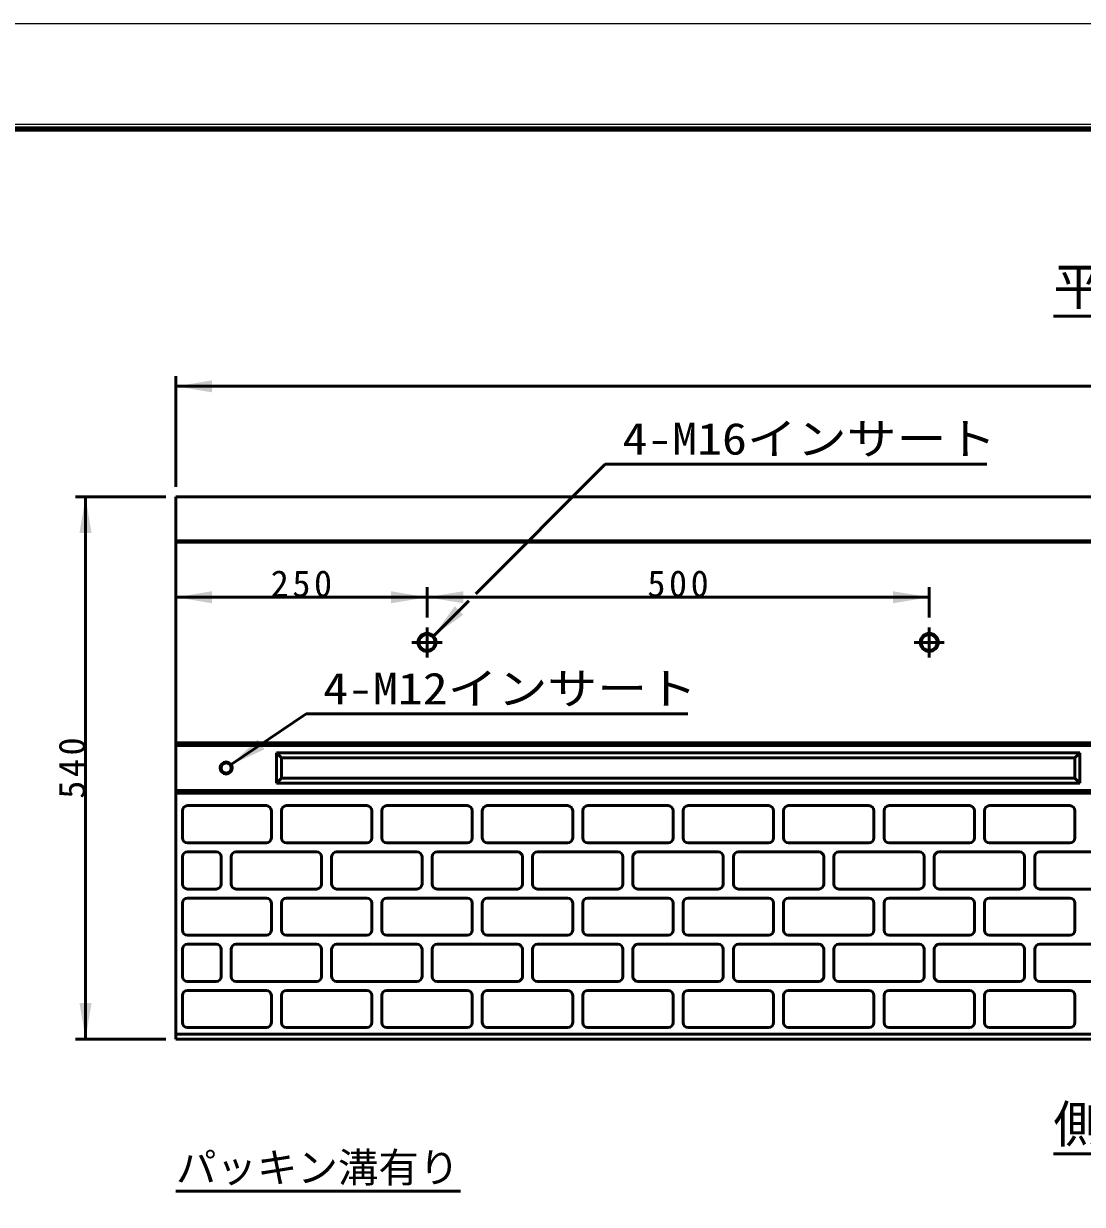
# Model space of a CAD drawing. Units: millimetres, scale not verified. Extents: x -2102 to 2102, y -1485 to 1485.
# Drawn here: x -318 to 736, y 309 to 1485 of the extents above; entities that cross this region are included whole.
import ezdxf
from ezdxf.enums import TextEntityAlignment as Align

# ---------------------------------------------------------------- set-up
doc = ezdxf.new("R2010")
doc.units = ezdxf.units.MM
doc.header["$LTSCALE"] = 5
doc.linetypes.add('LONG_DASHED_DOTTED', pattern=[15.25, 12, -1.5, 0.25, -1.5])
doc.layers.add('0-0_V-nasSTD', color=7, linetype='Continuous', lineweight=35)
doc.layers.add('0-1_0', color=7, linetype='Continuous', lineweight=50)
doc.styles.add('ＭＳ ゴシック', font='')
doc.styles.get('ＭＳ ゴシック').set_extended_font_data('MS Gothic')

msp = doc.modelspace()

# ---------------------------------------------------------------- linework, layer by layer
at = {"layer": '0-0_V-nasSTD', "lineweight": 50}
for p, q in [((1833.5, 768.887), (-166.5, 768.887)), ((1833.5, 766.387), (-166.5, 766.387)), ((733.5, 758.887), (-66.5, 758.887)), ((-66.5, 758.887), (-66.5, 728.887)), ((-61.5, 753.887), (-66.5, 758.887)), ((728.5, 753.887), (-61.5, 753.887)), ((-61.5, 753.887), (-61.5, 733.887)), ((728.5, 753.887), (733.5, 758.887)), ((728.5, 753.887), (728.5, 733.887)), ((733.5, 758.887), (733.5, 728.887)), ((-61.5, 733.887), (-66.5, 728.887)), ((733.5, 728.887), (-66.5, 728.887)), ((728.5, 733.887), (-61.5, 733.887)), ((728.5, 733.887), (733.5, 728.887)), ((1833.5, 721.387), (-166.5, 721.387)), ((1833.5, 718.887), (-166.5, 718.887))]:
    msp.add_line(p, q, dxfattribs=at)
at = {"layer": '0-0_V-nasSTD', "lineweight": 18}
for points in [[(-2102.5, -1485), (-2102.5, 1485), (2102.5, 1485), (2102.5, -1485)], [(-2002.5, -1385), (-2002.5, 1385), (2002.5, 1385), (2002.5, -1385)]]:
    msp.add_lwpolyline(points, close=True, dxfattribs=at)
at = {"layer": '0-0_V-nasSTD', "lineweight": 100}
msp.add_lwpolyline([(1997.5, -1380), (1997.5, 1380), (-1997.5, 1380)], dxfattribs=at)
at = {"layer": '0-0_V-nasSTD', "lineweight": 50}
for radius in [6, 5]:
    msp.add_circle((-116.5, 743.887), radius, dxfattribs=at)
at = {"layer": '0-0_V-nasSTD'}
for points in [[(-166.5, 1123.887), (-130.5, 1117.887), (-130.5, 1129.887)], [(-262.5, 977.887), (-256.5, 1013.887), (-250.5, 977.887)], [(-166.5, 913.887), (-130.5, 907.887), (-130.5, 919.887)], [(47.5, 907.887), (47.5, 919.887), (83.5, 913.887)], [(83.5, 913.887), (119.5, 907.887), (119.5, 919.887)], [(547.5, 907.887), (547.5, 919.887), (583.5, 913.887)], [(89.864, 875.251), (111.077, 904.949), (119.562, 896.464)], [(-111.53, 747.248), (-85.07, 772.385), (-81.709, 767.415)], [(-111.53, 747.248), (-81.709, 767.415), (-78.348, 762.445)], [(-262.5, 509.887), (-256.5, 473.887), (-250.5, 509.887)]]:
    msp.add_solid(points, dxfattribs=at)
at = {"layer": '0-1_0'}
for p, q in [((707.097, 1193.887), (959.903, 1193.887)), ((-166.5, 1023.887), (-166.5, 1133.887)), ((-166.5, 1123.887), (1833.5, 1123.887)), ((132.036, 917.422), (260.978, 1046.365)), ((260.978, 1046.365), (640.978, 1046.365)), ((-176.5, 1013.887), (-266.5, 1013.887)), ((-256.5, 473.887), (-256.5, 1013.887)), ((-166.5, 1013.887), (-166.5, 473.887)), ((1833.5, 1013.887), (-166.5, 1013.887)), ((833.5, 969.887), (-166.5, 969.887)), ((833.5, 968.887), (-166.5, 968.887)), ((83.5, 893.887), (83.5, 923.887)), ((583.5, 893.887), (583.5, 923.887)), ((89.864, 875.251), (124.964, 910.351)), ((-36.977, 797.665), (-111.53, 747.248)), ((-36.977, 797.665), (343.023, 797.665)), ((-155, 706.387), (-76.5, 706.387)), ((-56.5, 706.387), (23.5, 706.387)), ((43.5, 706.387), (123.5, 706.387)), ((143.5, 706.387), (223.5, 706.387)), ((243.5, 706.387), (323.5, 706.387)), ((343.5, 706.387), (423.5, 706.387)), ((443.5, 706.387), (523.5, 706.387)), ((543.5, 706.387), (623.5, 706.387)), ((643.5, 706.387), (723.5, 706.387)), ((-160, 674.387), (-160, 701.387)), ((-71.5, 701.387), (-71.5, 674.387)), ((-61.5, 674.387), (-61.5, 701.387)), ((28.5, 701.387), (28.5, 674.387)), ((38.5, 674.387), (38.5, 701.387)), ((128.5, 701.387), (128.5, 674.387)), ((138.5, 674.387), (138.5, 701.387)), ((228.5, 701.387), (228.5, 674.387)), ((238.5, 674.387), (238.5, 701.387)), ((328.5, 701.387), (328.5, 674.387)), ((338.5, 674.387), (338.5, 701.387)), ((428.5, 701.387), (428.5, 674.387)), ((438.5, 674.387), (438.5, 701.387)), ((528.5, 701.387), (528.5, 674.387)), ((538.5, 674.387), (538.5, 701.387)), ((628.5, 701.387), (628.5, 674.387)), ((638.5, 674.387), (638.5, 701.387)), ((728.5, 701.387), (728.5, 674.387)), ((-76.5, 669.387), (-155, 669.387)), ((-126.5, 660.387), (-155, 660.387)), ((-26.5, 660.387), (-106.5, 660.387)), ((23.5, 669.387), (-56.5, 669.387)), ((73.5, 660.387), (-6.5, 660.387)), ((123.5, 669.387), (43.5, 669.387)), ((173.5, 660.387), (93.5, 660.387)), ((223.5, 669.387), (143.5, 669.387)), ((273.5, 660.387), (193.5, 660.387)), ((323.5, 669.387), (243.5, 669.387)), ((373.5, 660.387), (293.5, 660.387)), ((423.5, 669.387), (343.5, 669.387)), ((473.5, 660.387), (393.5, 660.387)), ((523.5, 669.387), (443.5, 669.387)), ((573.5, 660.387), (493.5, 660.387)), ((623.5, 669.387), (543.5, 669.387)), ((673.5, 660.387), (593.5, 660.387)), ((723.5, 669.387), (643.5, 669.387)), ((773.5, 660.387), (693.5, 660.387)), ((-160, 655.387), (-160, 628.387)), ((-121.5, 628.387), (-121.5, 655.387)), ((-111.5, 655.387), (-111.5, 628.387)), ((-21.5, 628.387), (-21.5, 655.387)), ((-11.5, 655.387), (-11.5, 628.387)), ((78.5, 628.387), (78.5, 655.387)), ((88.5, 655.387), (88.5, 628.387)), ((178.5, 628.387), (178.5, 655.387)), ((188.5, 655.387), (188.5, 628.387)), ((278.5, 628.387), (278.5, 655.387)), ((288.5, 655.387), (288.5, 628.387)), ((378.5, 628.387), (378.5, 655.387)), ((388.5, 655.387), (388.5, 628.387)), ((478.5, 628.387), (478.5, 655.387)), ((488.5, 655.387), (488.5, 628.387)), ((578.5, 628.387), (578.5, 655.387)), ((588.5, 655.387), (588.5, 628.387)), ((678.5, 628.387), (678.5, 655.387)), ((688.5, 655.387), (688.5, 628.387)), ((-155, 623.387), (-126.5, 623.387)), ((-106.5, 623.387), (-26.5, 623.387)), ((-6.5, 623.387), (73.5, 623.387)), ((93.5, 623.387), (173.5, 623.387)), ((193.5, 623.387), (273.5, 623.387)), ((293.5, 623.387), (373.5, 623.387)), ((393.5, 623.387), (473.5, 623.387)), ((493.5, 623.387), (573.5, 623.387)), ((593.5, 623.387), (673.5, 623.387)), ((693.5, 623.387), (773.5, 623.387)), ((-76.5, 614.387), (-155, 614.387)), ((23.5, 614.387), (-56.5, 614.387)), ((123.5, 614.387), (43.5, 614.387)), ((223.5, 614.387), (143.5, 614.387)), ((323.5, 614.387), (243.5, 614.387)), ((423.5, 614.387), (343.5, 614.387)), ((523.5, 614.387), (443.5, 614.387)), ((623.5, 614.387), (543.5, 614.387)), ((723.5, 614.387), (643.5, 614.387)), ((-160, 609.387), (-160, 582.387)), ((-71.5, 582.387), (-71.5, 609.387)), ((-61.5, 609.387), (-61.5, 582.387)), ((28.5, 582.387), (28.5, 609.387)), ((38.5, 609.387), (38.5, 582.387)), ((128.5, 582.387), (128.5, 609.387)), ((138.5, 609.387), (138.5, 582.387)), ((228.5, 582.387), (228.5, 609.387)), ((238.5, 609.387), (238.5, 582.387)), ((328.5, 582.387), (328.5, 609.387)), ((338.5, 609.387), (338.5, 582.387)), ((428.5, 582.387), (428.5, 609.387)), ((438.5, 609.387), (438.5, 582.387)), ((528.5, 582.387), (528.5, 609.387)), ((538.5, 609.387), (538.5, 582.387)), ((628.5, 582.387), (628.5, 609.387)), ((638.5, 609.387), (638.5, 582.387)), ((728.5, 582.387), (728.5, 609.387)), ((-155, 577.387), (-76.5, 577.387)), ((-56.5, 577.387), (23.5, 577.387)), ((43.5, 577.387), (123.5, 577.387)), ((143.5, 577.387), (223.5, 577.387)), ((243.5, 577.387), (323.5, 577.387)), ((343.5, 577.387), (423.5, 577.387)), ((443.5, 577.387), (523.5, 577.387)), ((543.5, 577.387), (623.5, 577.387)), ((643.5, 577.387), (723.5, 577.387)), ((-126.5, 568.387), (-155, 568.387)), ((-26.5, 568.387), (-106.5, 568.387)), ((73.5, 568.387), (-6.5, 568.387)), ((173.5, 568.387), (93.5, 568.387)), ((273.5, 568.387), (193.5, 568.387)), ((373.5, 568.387), (293.5, 568.387)), ((473.5, 568.387), (393.5, 568.387)), ((573.5, 568.387), (493.5, 568.387)), ((673.5, 568.387), (593.5, 568.387)), ((773.5, 568.387), (693.5, 568.387)), ((-160, 563.387), (-160, 536.387)), ((-121.5, 536.387), (-121.5, 563.387)), ((-111.5, 563.387), (-111.5, 536.387)), ((-21.5, 536.387), (-21.5, 563.387)), ((-11.5, 563.387), (-11.5, 536.387)), ((78.5, 536.387), (78.5, 563.387)), ((88.5, 563.387), (88.5, 536.387)), ((178.5, 536.387), (178.5, 563.387)), ((188.5, 563.387), (188.5, 536.387)), ((278.5, 536.387), (278.5, 563.387)), ((288.5, 563.387), (288.5, 536.387)), ((378.5, 536.387), (378.5, 563.387)), ((388.5, 563.387), (388.5, 536.387)), ((478.5, 536.387), (478.5, 563.387)), ((488.5, 563.387), (488.5, 536.387)), ((578.5, 536.387), (578.5, 563.387)), ((588.5, 563.387), (588.5, 536.387)), ((678.5, 536.387), (678.5, 563.387)), ((688.5, 563.387), (688.5, 536.387)), ((-155, 531.387), (-126.5, 531.387)), ((-106.5, 531.387), (-26.5, 531.387)), ((-6.5, 531.387), (73.5, 531.387)), ((93.5, 531.387), (173.5, 531.387)), ((193.5, 531.387), (273.5, 531.387)), ((293.5, 531.387), (373.5, 531.387)), ((393.5, 531.387), (473.5, 531.387)), ((493.5, 531.387), (573.5, 531.387)), ((593.5, 531.387), (673.5, 531.387)), ((693.5, 531.387), (773.5, 531.387)), ((-160, 517.387), (-160, 490.387)), ((-76.5, 522.387), (-155, 522.387)), ((-71.5, 490.387), (-71.5, 517.387)), ((-61.5, 517.387), (-61.5, 490.387)), ((23.5, 522.387), (-56.5, 522.387)), ((28.5, 490.387), (28.5, 517.387)), ((38.5, 517.387), (38.5, 490.387)), ((123.5, 522.387), (43.5, 522.387)), ((128.5, 490.387), (128.5, 517.387)), ((138.5, 517.387), (138.5, 490.387)), ((223.5, 522.387), (143.5, 522.387)), ((228.5, 490.387), (228.5, 517.387)), ((238.5, 517.387), (238.5, 490.387)), ((323.5, 522.387), (243.5, 522.387)), ((328.5, 490.387), (328.5, 517.387)), ((338.5, 517.387), (338.5, 490.387)), ((423.5, 522.387), (343.5, 522.387)), ((428.5, 490.387), (428.5, 517.387)), ((438.5, 517.387), (438.5, 490.387)), ((523.5, 522.387), (443.5, 522.387)), ((528.5, 490.387), (528.5, 517.387)), ((538.5, 517.387), (538.5, 490.387)), ((623.5, 522.387), (543.5, 522.387)), ((628.5, 490.387), (628.5, 517.387)), ((638.5, 517.387), (638.5, 490.387)), ((723.5, 522.387), (643.5, 522.387)), ((728.5, 490.387), (728.5, 517.387)), ((-155, 485.387), (-76.5, 485.387)), ((-56.5, 485.387), (23.5, 485.387)), ((43.5, 485.387), (123.5, 485.387)), ((143.5, 485.387), (223.5, 485.387)), ((243.5, 485.387), (323.5, 485.387)), ((343.5, 485.387), (423.5, 485.387)), ((443.5, 485.387), (523.5, 485.387)), ((543.5, 485.387), (623.5, 485.387)), ((643.5, 485.387), (723.5, 485.387)), ((-176.5, 473.887), (-266.5, 473.887)), ((-166.5, 478.887), (833.5, 478.887)), ((-166.5, 473.887), (1833.5, 473.887)), ((707.097, 359.81), (959.903, 359.81)), ((-166.5, 322.482), (116.708, 322.482))]:
    msp.add_line(p, q, dxfattribs=at)
at = {"layer": '0-1_0', "linetype": 'LONG_DASHED_DOTTED'}
for p, q in [((83.5, 883.887), (83.5, 853.887)), ((583.5, 883.887), (583.5, 853.887)), ((98.5, 868.887), (68.5, 868.887)), ((598.5, 868.887), (568.5, 868.887))]:
    msp.add_line(p, q, dxfattribs=at)
at = {"layer": '0-1_0'}
msp.add_lwpolyline([(-166.5, 913.887), (83.5, 913.887), (583.5, 913.887)], dxfattribs=at)
for centre, radius in [((83.5, 868.887), 9), ((83.5, 868.887), 8), ((583.5, 868.887), 9), ((583.5, 868.887), 8)]:
    msp.add_circle(centre, radius, dxfattribs=at)
for centre, start, end in [((-155, 701.387), 90, 180), ((-76.5, 701.387), 0, 90), ((-56.5, 701.387), 90, 180), ((23.5, 701.387), 0, 90), ((43.5, 701.387), 90, 180), ((123.5, 701.387), 0, 90), ((143.5, 701.387), 90, 180), ((223.5, 701.387), 0, 90), ((243.5, 701.387), 90, 180), ((323.5, 701.387), 0, 90), ((343.5, 701.387), 90, 180), ((423.5, 701.387), 0, 90), ((443.5, 701.387), 90, 180), ((523.5, 701.387), 0, 90), ((543.5, 701.387), 90, 180), ((623.5, 701.387), 0, 90), ((643.5, 701.387), 90, 180), ((723.5, 701.387), 0, 90), ((-155, 674.387), 180, 270), ((-76.5, 674.387), 270, 0), ((-56.5, 674.387), 180, 270), ((23.5, 674.387), 270, 0), ((43.5, 674.387), 180, 270), ((123.5, 674.387), 270, 0), ((143.5, 674.387), 180, 270), ((223.5, 674.387), 270, 0), ((243.5, 674.387), 180, 270), ((323.5, 674.387), 270, 0), ((343.5, 674.387), 180, 270), ((423.5, 674.387), 270, 0), ((443.5, 674.387), 180, 270), ((523.5, 674.387), 270, 0), ((543.5, 674.387), 180, 270), ((623.5, 674.387), 270, 0), ((643.5, 674.387), 180, 270), ((723.5, 674.387), 270, 0), ((-155, 655.387), 90, 180), ((-126.5, 655.387), 0, 90), ((-106.5, 655.387), 90, 180), ((-26.5, 655.387), 0, 90), ((-6.5, 655.387), 90, 180), ((73.5, 655.387), 0, 90), ((93.5, 655.387), 90, 180), ((173.5, 655.387), 0, 90), ((193.5, 655.387), 90, 180), ((273.5, 655.387), 0, 90), ((293.5, 655.387), 90, 180), ((373.5, 655.387), 0, 90), ((393.5, 655.387), 90, 180), ((473.5, 655.387), 0, 90), ((493.5, 655.387), 90, 180), ((573.5, 655.387), 0, 90), ((593.5, 655.387), 90, 180), ((673.5, 655.387), 0, 90), ((693.5, 655.387), 90, 180), ((-155, 628.387), 180, 270), ((-126.5, 628.387), 270, 0), ((-106.5, 628.387), 180, 270), ((-26.5, 628.387), 270, 0), ((-6.5, 628.387), 180, 270), ((73.5, 628.387), 270, 0), ((93.5, 628.387), 180, 270), ((173.5, 628.387), 270, 0), ((193.5, 628.387), 180, 270), ((273.5, 628.387), 270, 0), ((293.5, 628.387), 180, 270), ((373.5, 628.387), 270, 0), ((393.5, 628.387), 180, 270), ((473.5, 628.387), 270, 0), ((493.5, 628.387), 180, 270), ((573.5, 628.387), 270, 0), ((593.5, 628.387), 180, 270), ((673.5, 628.387), 270, 0), ((693.5, 628.387), 180, 270), ((-155, 609.387), 90, 180), ((-76.5, 609.387), 0, 90), ((-56.5, 609.387), 90, 180), ((23.5, 609.387), 0, 90), ((43.5, 609.387), 90, 180), ((123.5, 609.387), 0, 90), ((143.5, 609.387), 90, 180), ((223.5, 609.387), 0, 90), ((243.5, 609.387), 90, 180), ((323.5, 609.387), 0, 90), ((343.5, 609.387), 90, 180), ((423.5, 609.387), 0, 90), ((443.5, 609.387), 90, 180), ((523.5, 609.387), 0, 90), ((543.5, 609.387), 90, 180), ((623.5, 609.387), 0, 90), ((643.5, 609.387), 90, 180), ((723.5, 609.387), 0, 90), ((-155, 582.387), 180, 270), ((-76.5, 582.387), 270, 0), ((-56.5, 582.387), 180, 270), ((23.5, 582.387), 270, 0), ((43.5, 582.387), 180, 270), ((123.5, 582.387), 270, 0), ((143.5, 582.387), 180, 270), ((223.5, 582.387), 270, 0), ((243.5, 582.387), 180, 270), ((323.5, 582.387), 270, 0), ((343.5, 582.387), 180, 270), ((423.5, 582.387), 270, 0), ((443.5, 582.387), 180, 270), ((523.5, 582.387), 270, 0), ((543.5, 582.387), 180, 270), ((623.5, 582.387), 270, 0), ((643.5, 582.387), 180, 270), ((723.5, 582.387), 270, 0), ((-155, 563.387), 90, 180), ((-126.5, 563.387), 0, 90), ((-106.5, 563.387), 90, 180), ((-26.5, 563.387), 0, 90), ((-6.5, 563.387), 90, 180), ((73.5, 563.387), 0, 90), ((93.5, 563.387), 90, 180), ((173.5, 563.387), 0, 90), ((193.5, 563.387), 90, 180), ((273.5, 563.387), 0, 90), ((293.5, 563.387), 90, 180), ((373.5, 563.387), 0, 90), ((393.5, 563.387), 90, 180), ((473.5, 563.387), 0, 90), ((493.5, 563.387), 90, 180), ((573.5, 563.387), 0, 90), ((593.5, 563.387), 90, 180), ((673.5, 563.387), 0, 90), ((693.5, 563.387), 90, 180), ((-155, 536.387), 180, 270), ((-126.5, 536.387), 270, 0), ((-106.5, 536.387), 180, 270), ((-26.5, 536.387), 270, 0), ((-6.5, 536.387), 180, 270), ((73.5, 536.387), 270, 0), ((93.5, 536.387), 180, 270), ((173.5, 536.387), 270, 0), ((193.5, 536.387), 180, 270), ((273.5, 536.387), 270, 0), ((293.5, 536.387), 180, 270), ((373.5, 536.387), 270, 0), ((393.5, 536.387), 180, 270), ((473.5, 536.387), 270, 0), ((493.5, 536.387), 180, 270), ((573.5, 536.387), 270, 0), ((593.5, 536.387), 180, 270), ((673.5, 536.387), 270, 0), ((693.5, 536.387), 180, 270), ((-155, 517.387), 90, 180), ((-76.5, 517.387), 0, 90), ((-56.5, 517.387), 90, 180), ((23.5, 517.387), 0, 90), ((43.5, 517.387), 90, 180), ((123.5, 517.387), 0, 90), ((143.5, 517.387), 90, 180), ((223.5, 517.387), 0, 90), ((243.5, 517.387), 90, 180), ((323.5, 517.387), 0, 90), ((343.5, 517.387), 90, 180), ((423.5, 517.387), 0, 90), ((443.5, 517.387), 90, 180), ((523.5, 517.387), 0, 90), ((543.5, 517.387), 90, 180), ((623.5, 517.387), 0, 90), ((643.5, 517.387), 90, 180), ((723.5, 517.387), 0, 90), ((-155, 490.387), 180, 270), ((-76.5, 490.387), 270, 0), ((-56.5, 490.387), 180, 270), ((23.5, 490.387), 270, 0), ((43.5, 490.387), 180, 270), ((123.5, 490.387), 270, 0), ((143.5, 490.387), 180, 270), ((223.5, 490.387), 270, 0), ((243.5, 490.387), 180, 270), ((323.5, 490.387), 270, 0), ((343.5, 490.387), 180, 270), ((423.5, 490.387), 270, 0), ((443.5, 490.387), 180, 270), ((523.5, 490.387), 270, 0), ((543.5, 490.387), 180, 270), ((623.5, 490.387), 270, 0), ((643.5, 490.387), 180, 270), ((723.5, 490.387), 270, 0)]:
    msp.add_arc(centre, 5, start, end, dxfattribs=at)

# ---------------------------------------------------------------- texts
at = {"layer": '0-0_V-nasSTD', "style": 'ＭＳ ゴシック'}
for s, height, p in [('平\u3000面\u3000図', 36.95, (707.097, 1193.887)), ('側\u3000面\u3000図', 36.95, (707.097, 359.81)), ('パッキン溝有り', 29.56, (-166.5, 322.482))]:
    msp.add_text(s, height=height, dxfattribs=at).set_placement(p, align=Align.BOTTOM_LEFT)
at = {"layer": '0-0_V-nasSTD', "style": 'ＭＳ ゴシック', "width": 1.15}
for s, p in [('4-M16インサート', (278.098, 1046.365)), ('4-M12インサート', (-19.857, 797.665))]:
    msp.add_text(s, height=31.67, dxfattribs=at).set_placement(p, align=Align.BOTTOM_LEFT)
at = {"layer": '0-0_V-nasSTD', "char_height": 26.39, "attachment_point": 7, "style": 'ＭＳ ゴシック'}
for s, insert in [('\\T1.2;250', (-72.1, 913.887)), ('\\T1.2;500', (302.9, 913.887))]:
    msp.add_mtext(s, dxfattribs=dict(at, insert=insert))
at = {"layer": '0-0_V-nasSTD', "insert": (-256.5, 713.287), "char_height": 26.39, "attachment_point": 7, "rotation": 90, "style": 'ＭＳ ゴシック'}
msp.add_mtext('\\T1.2;540', dxfattribs=at)

doc.saveas('drawing.dxf')
